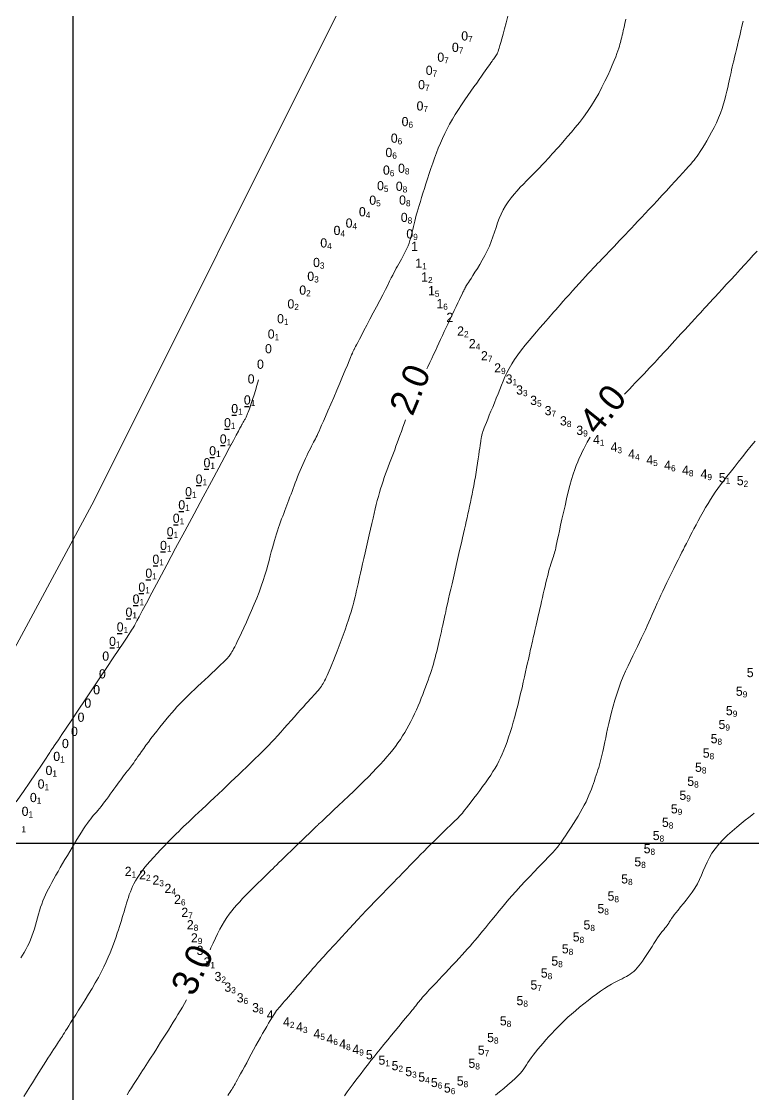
# Model space of a CAD drawing. Header units: millimetres. Extents: x 784883 to 785608, y 628235 to 628806.
# Drawn here: x 785396.1 to 785451.8, y 628580.9 to 628662.5 of the extents above; entities that cross this region are included whole.
import ezdxf
from ezdxf.enums import TextEntityAlignment as Align

# ---------------------------------------------------------------- set-up
doc = ezdxf.new("R2010")
doc.units = ezdxf.units.MM
for name, color, linetype in [('0_00', 1, 'Continuous'), ('1_00', 1, 'Continuous'), ('2_00', 92, 'Continuous'), ('3_00', 92, 'Continuous'), ('4_00', 5, 'Continuous'), ('5_00', 252, 'Continuous'), ('6_00', 255, 'Continuous'), ('linker_oever_lucht_foto_cottica_2017_dg2', 7, 'Continuous'), ('Projection_Grid', 7, 'Continuous')]:
    doc.layers.add(name, color=color, linetype=linetype)
doc.layers.add('Soundings', color=7, linetype='Continuous', true_color=0x000000)

msp = doc.modelspace()

# ---------------------------------------------------------------- linework, layer by layer
at = {"layer": '0_00', "color": 1, "linetype": 'Continuous', "lineweight": 0, "true_color": 0xff0000, "flags": 128}
msp.add_lwpolyline([(785395.666, 628603.15), (785396.205, 628603.934), (785396.699, 628604.655), (785397.127, 628605.28), (785397.469, 628605.783), (785397.732, 628606.173), (785397.928, 628606.466), (785398.066, 628606.675), (785398.158, 628606.818), (785398.214, 628606.909), (785398.247, 628606.964), (785398.266, 628606.999), (785398.281, 628607.026), (785398.294, 628607.049), (785398.306, 628607.069), (785398.317, 628607.086), (785398.328, 628607.101), (785398.339, 628607.116), (785398.351, 628607.131), (785398.364, 628607.147), (785398.38, 628607.167), (785398.41, 628607.206), (785398.463, 628607.28), (785398.551, 628607.406), (785398.684, 628607.601), (785398.875, 628607.881), (785399.134, 628608.263), (785399.471, 628608.764), (785399.893, 628609.392), (785400.382, 628610.122), (785400.916, 628610.919), (785401.472, 628611.75), (785402.028, 628612.581), (785402.56, 628613.378), (785403.047, 628614.107), (785403.465, 628614.734), (785403.798, 628615.233), (785404.051, 628615.614), (785404.235, 628615.892), (785404.363, 628616.086), (785404.445, 628616.211), (785404.493, 628616.284), (785404.519, 628616.324), (785404.533, 628616.345), (785404.545, 628616.364), (785404.557, 628616.382), (785404.569, 628616.401), (785404.581, 628616.42), (785404.594, 628616.441), (785404.608, 628616.463), (785404.622, 628616.488), (785404.636, 628616.515), (785404.654, 628616.55), (785404.687, 628616.614), (785404.748, 628616.733), (785404.853, 628616.933), (785405.015, 628617.24), (785405.248, 628617.681), (785405.566, 628618.28), (785405.984, 628619.065), (785406.508, 628620.048), (785407.118, 628621.191), (785407.788, 628622.444), (785408.49, 628623.756), (785409.196, 628625.076), (785409.88, 628626.353), (785410.515, 628627.537), (785411.073, 628628.577), (785411.533, 628629.434), (785411.902, 628630.118), (785412.19, 628630.652), (785412.41, 628631.058), (785412.574, 628631.359), (785412.693, 628631.576), (785412.779, 628631.732), (785412.844, 628631.85), (785412.871, 628631.898), (785412.945, 628632.032), (785412.985, 628632.105), (785413.019, 628632.168), (785413.049, 628632.225), (785413.077, 628632.277), (785413.102, 628632.327), (785413.128, 628632.377), (785413.153, 628632.43), (785413.181, 628632.487), (785413.21, 628632.552), (785413.243, 628632.626), (785413.278, 628632.711), (785413.318, 628632.81), (785413.363, 628632.926), (785413.413, 628633.06), (785413.469, 628633.215), (785413.532, 628633.395), (785413.603, 628633.604), (785413.683, 628633.849), (785413.773, 628634.132), (785413.875, 628634.459), (785413.988, 628634.835), (785414.114, 628635.263)], dxfattribs=at)
at = {"layer": '1_00', "color": 1, "linetype": 'Continuous', "lineweight": 0, "true_color": 0xff0000, "flags": 128}
msp.add_lwpolyline([(785396.007, 628591.27), (785396.135, 628591.478), (785396.263, 628591.696), (785396.39, 628591.924), (785396.513, 628592.161), (785396.633, 628592.407), (785396.746, 628592.662), (785396.852, 628592.926), (785396.949, 628593.198), (785397.038, 628593.477), (785397.122, 628593.759), (785397.201, 628594.042), (785397.279, 628594.324), (785397.355, 628594.6), (785397.433, 628594.869), (785397.513, 628595.127), (785397.597, 628595.374), (785397.687, 628595.611), (785397.783, 628595.842), (785397.885, 628596.07), (785397.995, 628596.299), (785398.113, 628596.532), (785398.24, 628596.772), (785398.377, 628597.023), (785398.524, 628597.288), (785398.68, 628597.565), (785398.845, 628597.852), (785399.015, 628598.147), (785399.191, 628598.45), (785399.371, 628598.757), (785399.554, 628599.066), (785399.738, 628599.377), (785399.922, 628599.686), (785400.104, 628599.991), (785400.284, 628600.288), (785400.458, 628600.573), (785400.627, 628600.843), (785400.788, 628601.095), (785400.94, 628601.326), (785401.081, 628601.531), (785401.211, 628601.71), (785401.331, 628601.865), (785401.444, 628602.003), (785401.552, 628602.13), (785401.659, 628602.252), (785401.767, 628602.374), (785401.878, 628602.501), (785401.995, 628602.641), (785402.119, 628602.796), (785402.251, 628602.966), (785402.388, 628603.147), (785402.529, 628603.337), (785402.672, 628603.532), (785402.816, 628603.73), (785402.958, 628603.927), (785403.098, 628604.121), (785403.234, 628604.308), (785403.365, 628604.489), (785403.49, 628604.661), (785403.61, 628604.825), (785403.724, 628604.979), (785403.832, 628605.124), (785403.933, 628605.257), (785404.026, 628605.38), (785404.113, 628605.491), (785404.194, 628605.593), (785404.272, 628605.692), (785404.349, 628605.79), (785404.428, 628605.892), (785404.511, 628606.002), (785404.601, 628606.123), (785404.699, 628606.259), (785404.808, 628606.415), (785404.928, 628606.589), (785405.061, 628606.78), (785405.205, 628606.988), (785405.363, 628607.212), (785405.533, 628607.451), (785405.718, 628607.704), (785405.916, 628607.97), (785406.128, 628608.248), (785406.351, 628608.533), (785406.581, 628608.821), (785406.814, 628609.109), (785407.047, 628609.391), (785407.275, 628609.662), (785407.495, 628609.92), (785407.704, 628610.158), (785407.898, 628610.375), (785408.082, 628610.574), (785408.26, 628610.761), (785408.437, 628610.941), (785408.618, 628611.121), (785408.809, 628611.305), (785409.013, 628611.5), (785409.237, 628611.711), (785409.482, 628611.941), (785409.744, 628612.186), (785410.015, 628612.44), (785410.287, 628612.695), (785410.553, 628612.944), (785410.805, 628613.182), (785411.036, 628613.4), (785411.239, 628613.593), (785411.407, 628613.754), (785411.544, 628613.889), (785411.655, 628614), (785411.744, 628614.094), (785411.815, 628614.175), (785411.874, 628614.247), (785411.926, 628614.317), (785411.974, 628614.387), (785412.024, 628614.465), (785412.078, 628614.555), (785412.14, 628614.663), (785412.211, 628614.795), (785412.295, 628614.957), (785412.395, 628615.154), (785412.512, 628615.393), (785412.65, 628615.679), (785412.811, 628616.015), (785412.989, 628616.396), (785413.181, 628616.813), (785413.38, 628617.256), (785413.582, 628617.716), (785413.781, 628618.186), (785413.972, 628618.656), (785414.15, 628619.116), (785414.311, 628619.561), (785414.455, 628619.988), (785414.584, 628620.398), (785414.701, 628620.789), (785414.807, 628621.163), (785414.905, 628621.519), (785414.995, 628621.857), (785415.081, 628622.177), (785415.164, 628622.48), (785415.244, 628622.766), (785415.322, 628623.038), (785415.4, 628623.297), (785415.476, 628623.544), (785415.552, 628623.783), (785415.629, 628624.014), (785415.706, 628624.239), (785415.785, 628624.459), (785415.864, 628624.676), (785415.945, 628624.89), (785416.026, 628625.102), (785416.107, 628625.311), (785416.187, 628625.519), (785416.267, 628625.727), (785416.346, 628625.934), (785416.424, 628626.142), (785416.501, 628626.351), (785416.579, 628626.561), (785416.657, 628626.774), (785416.736, 628626.989), (785416.818, 628627.208), (785416.903, 628627.431), (785416.992, 628627.659), (785417.084, 628627.891), (785417.18, 628628.126), (785417.279, 628628.362), (785417.379, 628628.597), (785417.48, 628628.829), (785417.581, 628629.055), (785417.68, 628629.273), (785417.777, 628629.481), (785417.872, 628629.678), (785417.963, 628629.864), (785418.051, 628630.038), (785418.135, 628630.203), (785418.216, 628630.359), (785418.293, 628630.507), (785418.366, 628630.646), (785418.434, 628630.779), (785418.499, 628630.907), (785418.564, 628631.038), (785418.633, 628631.184), (785418.712, 628631.354), (785418.804, 628631.557), (785418.913, 628631.805), (785419.045, 628632.108), (785419.204, 628632.475), (785419.391, 628632.911), (785419.602, 628633.402), (785419.827, 628633.928), (785420.057, 628634.469), (785420.286, 628635.005), (785420.503, 628635.517), (785420.701, 628635.984), (785420.872, 628636.387), (785421.009, 628636.711), (785421.114, 628636.962), (785421.193, 628637.151), (785421.25, 628637.287), (785421.29, 628637.384), (785421.318, 628637.45), (785421.339, 628637.497), (785421.357, 628637.535), (785421.378, 628637.576), (785421.405, 628637.628), (785421.444, 628637.699), (785421.497, 628637.798), (785421.569, 628637.933), (785421.665, 628638.114), (785421.79, 628638.347), (785421.946, 628638.643), (785422.136, 628639.004), (785422.354, 628639.42), (785422.592, 628639.873), (785422.84, 628640.348), (785423.09, 628640.827), (785423.333, 628641.296), (785423.561, 628641.737), (785423.766, 628642.134), (785423.941, 628642.476), (785424.088, 628642.766), (785424.213, 628643.014), (785424.321, 628643.227), (785424.417, 628643.415), (785424.506, 628643.586), (785424.593, 628643.75), (785424.683, 628643.914), (785424.78, 628644.085), (785424.883, 628644.265), (785424.989, 628644.452), (785425.096, 628644.645), (785425.202, 628644.842), (785425.304, 628645.044), (785425.4, 628645.249), (785425.487, 628645.455), (785425.564, 628645.662), (785425.631, 628645.869), (785425.691, 628646.077), (785425.746, 628646.286), (785425.796, 628646.496), (785425.845, 628646.706), (785425.894, 628646.918), (785425.945, 628647.13), (785425.998, 628647.344), (785426.056, 628647.561), (785426.119, 628647.786), (785426.187, 628648.021), (785426.26, 628648.27), (785426.34, 628648.535), (785426.427, 628648.819), (785426.521, 628649.126), (785426.623, 628649.458), (785426.732, 628649.812), (785426.848, 628650.182), (785426.969, 628650.565), (785427.096, 628650.957), (785427.228, 628651.353), (785427.365, 628651.748), (785427.504, 628652.139), (785427.647, 628652.522), (785427.795, 628652.898), (785427.948, 628653.268), (785428.11, 628653.633), (785428.28, 628653.997), (785428.462, 628654.359), (785428.656, 628654.723), (785428.864, 628655.089), (785429.087, 628655.458), (785429.321, 628655.828), (785429.562, 628656.194), (785429.805, 628656.554), (785430.047, 628656.902), (785430.282, 628657.236), (785430.506, 628657.552), (785430.715, 628657.846), (785430.906, 628658.115), (785431.078, 628658.36), (785431.233, 628658.582), (785431.373, 628658.782), (785431.499, 628658.962), (785431.611, 628659.122), (785431.712, 628659.265), (785431.802, 628659.391), (785431.883, 628659.502), (785431.957, 628659.6), (785432.022, 628659.689), (785432.081, 628659.769), (785432.134, 628659.845), (785432.183, 628659.918), (785432.227, 628659.991), (785432.267, 628660.066), (785432.306, 628660.148), (785432.344, 628660.243), (785432.385, 628660.359), (785432.432, 628660.505), (785432.486, 628660.69), (785432.551, 628660.92), (785432.63, 628661.205), (785432.724, 628661.553), (785432.836, 628661.967), (785432.962, 628662.436), (785433.097, 628662.943)], dxfattribs=at)
at = {"layer": '2_00', "color": 92, "linetype": 'Continuous', "lineweight": 0, "true_color": 0x00c000, "flags": 128}
for points in [[(785426.924, 628636.097), (785426.999, 628636.259), (785427.148, 628636.578), (785427.293, 628636.887), (785427.433, 628637.186), (785427.569, 628637.478), (785427.702, 628637.765), (785427.836, 628638.051), (785427.969, 628638.338), (785428.105, 628638.629), (785428.245, 628638.927), (785428.391, 628639.236), (785428.542, 628639.556), (785428.697, 628639.882), (785428.852, 628640.208), (785429.005, 628640.527), (785429.15, 628640.832), (785429.286, 628641.116), (785429.409, 628641.372), (785429.515, 628641.594), (785429.602, 628641.776), (785429.672, 628641.923), (785429.727, 628642.038), (785429.769, 628642.126), (785429.802, 628642.193), (785429.826, 628642.244), (785429.846, 628642.283), (785429.863, 628642.315), (785429.879, 628642.346), (785429.899, 628642.38), (785429.925, 628642.424), (785429.962, 628642.483), (785430.013, 628642.562), (785430.081, 628642.666), (785430.17, 628642.803), (785430.284, 628642.976), (785430.425, 628643.19), (785430.587, 628643.441), (785430.766, 628643.724), (785430.954, 628644.033), (785431.145, 628644.364), (785431.334, 628644.71), (785431.515, 628645.066), (785431.68, 628645.427), (785431.826, 628645.789), (785431.956, 628646.149), (785432.077, 628646.506), (785432.194, 628646.859), (785432.312, 628647.206), (785432.438, 628647.546), (785432.577, 628647.878), (785432.735, 628648.2), (785432.916, 628648.512), (785433.117, 628648.813), (785433.334, 628649.103), (785433.563, 628649.383), (785433.799, 628649.652), (785434.038, 628649.91), (785434.276, 628650.158), (785434.508, 628650.396), (785434.73, 628650.623), (785434.942, 628650.84), (785435.144, 628651.046), (785435.334, 628651.241), (785435.512, 628651.425), (785435.678, 628651.598), (785435.833, 628651.759), (785435.974, 628651.908), (785436.103, 628652.046), (785436.225, 628652.179), (785436.346, 628652.312), (785436.471, 628652.452), (785436.607, 628652.604), (785436.76, 628652.776), (785436.935, 628652.973), (785437.139, 628653.202), (785437.375, 628653.468), (785437.639, 628653.768), (785437.925, 628654.1), (785438.226, 628654.46), (785438.536, 628654.847), (785438.849, 628655.257), (785439.158, 628655.687), (785439.457, 628656.133), (785439.741, 628656.593), (785440.007, 628657.059), (785440.254, 628657.523), (785440.483, 628657.978), (785440.69, 628658.415), (785440.877, 628658.828), (785441.041, 628659.207), (785441.182, 628659.546), (785441.299, 628659.839), (785441.395, 628660.09), (785441.472, 628660.304), (785441.535, 628660.489), (785441.585, 628660.65), (785441.626, 628660.794), (785441.66, 628660.927), (785441.692, 628661.055), (785441.723, 628661.185), (785441.756, 628661.322), (785441.792, 628661.474), (785441.833, 628661.648), (785441.88, 628661.85), (785441.936, 628662.087), (785442.002, 628662.366), (785442.08, 628662.693)], [(785396.248, 628580.737), (785396.367, 628580.93), (785396.489, 628581.128), (785396.616, 628581.333), (785396.749, 628581.547), (785396.891, 628581.774), (785397.043, 628582.017), (785397.206, 628582.277), (785397.378, 628582.549), (785397.554, 628582.828), (785397.731, 628583.107), (785397.906, 628583.382), (785398.074, 628583.645), (785398.232, 628583.891), (785398.377, 628584.114), (785398.505, 628584.311), (785398.617, 628584.482), (785398.717, 628584.632), (785398.806, 628584.766), (785398.887, 628584.887), (785398.961, 628584.999), (785399.031, 628585.107), (785399.1, 628585.214), (785399.169, 628585.324), (785399.243, 628585.443), (785399.324, 628585.575), (785399.418, 628585.726), (785399.526, 628585.901), (785399.653, 628586.105), (785399.803, 628586.342), (785399.979, 628586.619), (785400.184, 628586.939), (785400.412, 628587.295), (785400.657, 628587.681), (785400.912, 628588.088), (785401.172, 628588.511), (785401.43, 628588.94), (785401.68, 628589.369), (785401.914, 628589.791), (785402.129, 628590.198), (785402.323, 628590.59), (785402.5, 628590.966), (785402.659, 628591.327), (785402.804, 628591.672), (785402.935, 628592.001), (785403.055, 628592.314), (785403.164, 628592.611), (785403.264, 628592.892), (785403.356, 628593.158), (785403.442, 628593.412), (785403.522, 628593.656), (785403.597, 628593.891), (785403.667, 628594.121), (785403.735, 628594.346), (785403.801, 628594.568), (785403.865, 628594.79), (785403.929, 628595.012), (785403.993, 628595.232), (785404.059, 628595.451), (785404.126, 628595.668), (785404.196, 628595.882), (785404.269, 628596.094), (785404.347, 628596.303), (785404.429, 628596.509), (785404.519, 628596.714), (785404.62, 628596.921), (785404.735, 628597.132), (785404.865, 628597.351), (785405.015, 628597.579), (785405.187, 628597.82), (785405.384, 628598.076), (785405.607, 628598.348), (785405.851, 628598.633), (785406.111, 628598.925), (785406.379, 628599.219), (785406.65, 628599.508), (785406.917, 628599.788), (785407.173, 628600.053), (785407.413, 628600.298), (785407.633, 628600.518), (785407.835, 628600.719), (785408.026, 628600.907), (785408.212, 628601.086), (785408.398, 628601.264), (785408.591, 628601.446), (785408.796, 628601.639), (785409.02, 628601.849), (785409.266, 628602.079), (785409.533, 628602.329), (785409.818, 628602.596), (785410.116, 628602.875), (785410.424, 628603.165), (785410.74, 628603.463), (785411.059, 628603.764), (785411.378, 628604.067), (785411.694, 628604.367), (785412.005, 628604.664), (785412.309, 628604.955), (785412.604, 628605.238), (785412.889, 628605.511), (785413.161, 628605.772), (785413.418, 628606.02), (785413.659, 628606.253), (785413.884, 628606.469), (785414.094, 628606.674), (785414.295, 628606.87), (785414.492, 628607.065), (785414.688, 628607.263), (785414.888, 628607.469), (785415.096, 628607.689), (785415.317, 628607.926), (785415.553, 628608.186), (785415.802, 628608.462), (785416.059, 628608.751), (785416.319, 628609.045), (785416.579, 628609.338), (785416.833, 628609.625), (785417.077, 628609.9), (785417.307, 628610.156), (785417.519, 628610.389), (785417.712, 628610.6), (785417.889, 628610.791), (785418.05, 628610.963), (785418.196, 628611.12), (785418.328, 628611.263), (785418.447, 628611.394), (785418.554, 628611.516), (785418.651, 628611.63), (785418.737, 628611.738), (785418.816, 628611.842), (785418.888, 628611.945), (785418.956, 628612.047), (785419.019, 628612.15), (785419.081, 628612.257), (785419.141, 628612.369), (785419.203, 628612.489), (785419.267, 628612.619), (785419.336, 628612.766), (785419.411, 628612.934), (785419.494, 628613.128), (785419.588, 628613.351), (785419.693, 628613.609), (785419.812, 628613.906), (785419.945, 628614.245), (785420.09, 628614.618), (785420.241, 628615.014), (785420.396, 628615.424), (785420.55, 628615.837), (785420.698, 628616.244), (785420.837, 628616.633), (785420.962, 628616.996), (785421.07, 628617.325), (785421.162, 628617.62), (785421.241, 628617.887), (785421.309, 628618.13), (785421.367, 628618.354), (785421.418, 628618.562), (785421.464, 628618.759), (785421.508, 628618.949), (785421.551, 628619.137), (785421.594, 628619.329), (785421.64, 628619.53), (785421.689, 628619.746), (785421.743, 628619.983), (785421.803, 628620.246), (785421.871, 628620.542), (785421.947, 628620.876), (785422.032, 628621.252), (785422.126, 628621.662), (785422.225, 628622.098), (785422.328, 628622.55), (785422.433, 628623.009), (785422.537, 628623.466), (785422.638, 628623.911), (785422.735, 628624.335), (785422.826, 628624.732), (785422.912, 628625.102), (785422.993, 628625.449), (785423.073, 628625.778), (785423.151, 628626.09), (785423.231, 628626.39), (785423.313, 628626.682), (785423.398, 628626.97), (785423.489, 628627.255), (785423.583, 628627.538), (785423.681, 628627.819), (785423.782, 628628.098), (785423.883, 628628.373), (785423.985, 628628.645), (785424.086, 628628.912), (785424.185, 628629.174), (785424.282, 628629.431), (785424.377, 628629.686), (785424.472, 628629.942), (785424.568, 628630.202), (785424.665, 628630.468), (785424.766, 628630.743), (785424.872, 628631.031), (785424.982, 628631.335), (785425.1, 628631.656), (785425.224, 628631.993), (785425.308, 628632.22)]]:
    msp.add_lwpolyline(points, dxfattribs=at)
at = {"layer": '3_00', "color": 92, "linetype": 'Continuous', "lineweight": 0, "true_color": 0x00c000, "flags": 128}
for points in [[(785410.418, 628591.885), (785410.485, 628592.036), (785410.652, 628592.405), (785410.821, 628592.768), (785410.992, 628593.12), (785411.165, 628593.457), (785411.34, 628593.775), (785411.517, 628594.07), (785411.696, 628594.346), (785411.879, 628594.605), (785412.067, 628594.851), (785412.262, 628595.089), (785412.463, 628595.322), (785412.674, 628595.554), (785412.894, 628595.788), (785413.125, 628596.027), (785413.362, 628596.269), (785413.603, 628596.511), (785413.842, 628596.749), (785414.075, 628596.979), (785414.3, 628597.199), (785414.51, 628597.405), (785414.703, 628597.593), (785414.876, 628597.762), (785415.034, 628597.917), (785415.184, 628598.064), (785415.333, 628598.211), (785415.488, 628598.363), (785415.657, 628598.528), (785415.846, 628598.712), (785416.062, 628598.923), (785416.31, 628599.162), (785416.582, 628599.425), (785416.867, 628599.702), (785417.157, 628599.982), (785417.442, 628600.256), (785417.71, 628600.514), (785417.952, 628600.747), (785418.158, 628600.946), (785418.32, 628601.102), (785418.442, 628601.22), (785418.53, 628601.304), (785418.588, 628601.361), (785418.624, 628601.395), (785418.642, 628601.413), (785418.649, 628601.419), (785418.65, 628601.42), (785418.651, 628601.421), (785418.66, 628601.429), (785418.683, 628601.451), (785418.728, 628601.493), (785418.803, 628601.563), (785418.914, 628601.667), (785419.069, 628601.812), (785419.276, 628602.006), (785419.538, 628602.251), (785419.849, 628602.542), (785420.196, 628602.869), (785420.571, 628603.223), (785420.961, 628603.594), (785421.357, 628603.972), (785421.747, 628604.349), (785422.121, 628604.714), (785422.471, 628605.061), (785422.795, 628605.39), (785423.097, 628605.702), (785423.378, 628606.001), (785423.639, 628606.289), (785423.883, 628606.567), (785424.112, 628606.839), (785424.327, 628607.107), (785424.53, 628607.372), (785424.723, 628607.636), (785424.906, 628607.901), (785425.08, 628608.167), (785425.246, 628608.436), (785425.405, 628608.708), (785425.557, 628608.985), (785425.705, 628609.268), (785425.848, 628609.558), (785425.987, 628609.853), (785426.121, 628610.151), (785426.25, 628610.449), (785426.375, 628610.747), (785426.495, 628611.041), (785426.609, 628611.33), (785426.719, 628611.612), (785426.823, 628611.885), (785426.923, 628612.15), (785427.017, 628612.408), (785427.107, 628612.66), (785427.192, 628612.907), (785427.273, 628613.151), (785427.349, 628613.393), (785427.422, 628613.635), (785427.491, 628613.876), (785427.556, 628614.117), (785427.618, 628614.356), (785427.677, 628614.593), (785427.734, 628614.827), (785427.788, 628615.057), (785427.839, 628615.282), (785427.889, 628615.501), (785427.936, 628615.713), (785427.983, 628615.92), (785428.027, 628616.121), (785428.071, 628616.316), (785428.113, 628616.507), (785428.154, 628616.694), (785428.194, 628616.877), (785428.234, 628617.057), (785428.273, 628617.235), (785428.313, 628617.417), (785428.356, 628617.609), (785428.402, 628617.818), (785428.454, 628618.049), (785428.512, 628618.309), (785428.579, 628618.605), (785428.655, 628618.943), (785428.742, 628619.326), (785428.838, 628619.747), (785428.941, 628620.195), (785429.047, 628620.659), (785429.155, 628621.13), (785429.262, 628621.597), (785429.365, 628622.05), (785429.463, 628622.477), (785429.553, 628622.871), (785429.636, 628623.234), (785429.714, 628623.572), (785429.786, 628623.89), (785429.855, 628624.191), (785429.921, 628624.483), (785429.985, 628624.768), (785430.049, 628625.054), (785430.113, 628625.343), (785430.178, 628625.637), (785430.243, 628625.936), (785430.308, 628626.243), (785430.372, 628626.556), (785430.435, 628626.877), (785430.498, 628627.206), (785430.559, 628627.545), (785430.618, 628627.891), (785430.675, 628628.242), (785430.729, 628628.589), (785430.78, 628628.928), (785430.828, 628629.251), (785430.872, 628629.552), (785430.912, 628629.826), (785430.946, 628630.066), (785430.976, 628630.267), (785431.001, 628630.433), (785431.022, 628630.569), (785431.04, 628630.678), (785431.054, 628630.767), (785431.067, 628630.841), (785431.079, 628630.903), (785431.09, 628630.959), (785431.101, 628631.014), (785431.114, 628631.073), (785431.131, 628631.141), (785431.156, 628631.223), (785431.189, 628631.324), (785431.233, 628631.448), (785431.29, 628631.602), (785431.363, 628631.79), (785431.454, 628632.015), (785431.559, 628632.274), (785431.676, 628632.56), (785431.802, 628632.867), (785431.934, 628633.19), (785432.07, 628633.523), (785432.205, 628633.859), (785432.339, 628634.193), (785432.468, 628634.521), (785432.596, 628634.843), (785432.728, 628635.163), (785432.868, 628635.483), (785433.021, 628635.805), (785433.191, 628636.132), (785433.384, 628636.467), (785433.604, 628636.812), (785433.852, 628637.168), (785434.124, 628637.531), (785434.41, 628637.894), (785434.703, 628638.251), (785434.994, 628638.595), (785435.274, 628638.919), (785435.536, 628639.218), (785435.771, 628639.485), (785435.973, 628639.716), (785436.148, 628639.917), (785436.303, 628640.096), (785436.448, 628640.264), (785436.588, 628640.427), (785436.734, 628640.595), (785436.892, 628640.776), (785437.071, 628640.98), (785437.276, 628641.211), (785437.503, 628641.467), (785437.747, 628641.739), (785438.001, 628642.022), (785438.258, 628642.307), (785438.514, 628642.589), (785438.761, 628642.859), (785438.993, 628643.112), (785439.206, 628643.342), (785439.402, 628643.552), (785439.584, 628643.745), (785439.757, 628643.927), (785439.924, 628644.101), (785440.088, 628644.272), (785440.253, 628644.443), (785440.423, 628644.62), (785440.6, 628644.806), (785440.786, 628645), (785440.979, 628645.203), (785441.179, 628645.414), (785441.386, 628645.631), (785441.598, 628645.855), (785441.816, 628646.085), (785442.039, 628646.32), (785442.267, 628646.561), (785442.501, 628646.808), (785442.743, 628647.064), (785442.995, 628647.332), (785443.259, 628647.613), (785443.537, 628647.909), (785443.831, 628648.223), (785444.142, 628648.557), (785444.471, 628648.911), (785444.812, 628649.279), (785445.156, 628649.651), (785445.495, 628650.019), (785445.822, 628650.374), (785446.129, 628650.708), (785446.408, 628651.012), (785446.651, 628651.277), (785446.852, 628651.498), (785447.018, 628651.683), (785447.156, 628651.842), (785447.276, 628651.986), (785447.385, 628652.127), (785447.492, 628652.276), (785447.605, 628652.443), (785447.733, 628652.639), (785447.882, 628652.873), (785448.049, 628653.143), (785448.228, 628653.441), (785448.415, 628653.764), (785448.603, 628654.106), (785448.788, 628654.461), (785448.965, 628654.824), (785449.127, 628655.19), (785449.271, 628655.553), (785449.398, 628655.91), (785449.508, 628656.259), (785449.605, 628656.596), (785449.689, 628656.92), (785449.763, 628657.226), (785449.828, 628657.513), (785449.886, 628657.778), (785449.939, 628658.019), (785449.988, 628658.241), (785450.035, 628658.45), (785450.081, 628658.653), (785450.128, 628658.857), (785450.176, 628659.068), (785450.229, 628659.291), (785450.287, 628659.534), (785450.35, 628659.802), (785450.42, 628660.092), (785450.494, 628660.404), (785450.573, 628660.733), (785450.655, 628661.078), (785450.739, 628661.436), (785450.825, 628661.804), (785450.911, 628662.179), (785450.997, 628662.559)], [(785404.102, 628580.87), (785404.266, 628581.127), (785404.429, 628581.383), (785404.59, 628581.634), (785404.744, 628581.876), (785404.89, 628582.105), (785405.027, 628582.316), (785405.155, 628582.515), (785405.278, 628582.707), (785405.4, 628582.896), (785405.524, 628583.088), (785405.653, 628583.288), (785405.79, 628583.501), (785405.939, 628583.734), (785406.102, 628583.988), (785406.277, 628584.262), (785406.462, 628584.552), (785406.654, 628584.853), (785406.849, 628585.162), (785407.046, 628585.474), (785407.242, 628585.785), (785407.434, 628586.091), (785407.619, 628586.388), (785407.799, 628586.679), (785407.973, 628586.963), (785408.142, 628587.245), (785408.307, 628587.525), (785408.468, 628587.805), (785408.625, 628588.087)]]:
    msp.add_lwpolyline(points, dxfattribs=at)
at = {"layer": '4_00', "color": 5, "linetype": 'Continuous', "lineweight": 0, "true_color": 0x1b0fee, "flags": 128}
for points in [[(785441.981, 628634.173), (785442.122, 628634.32), (785442.342, 628634.552), (785442.565, 628634.788), (785442.79, 628635.025), (785443.015, 628635.262), (785443.238, 628635.498), (785443.458, 628635.73), (785443.672, 628635.957), (785443.88, 628636.177), (785444.08, 628636.388), (785444.269, 628636.589), (785444.446, 628636.777), (785444.61, 628636.953), (785444.766, 628637.12), (785444.919, 628637.283), (785445.072, 628637.449), (785445.233, 628637.623), (785445.405, 628637.809), (785445.593, 628638.014), (785445.803, 628638.243), (785446.038, 628638.498), (785446.291, 628638.774), (785446.554, 628639.061), (785446.82, 628639.351), (785447.08, 628639.635), (785447.326, 628639.903), (785447.55, 628640.148), (785447.745, 628640.36), (785447.904, 628640.533), (785448.035, 628640.677), (785448.151, 628640.803), (785448.261, 628640.923), (785448.377, 628641.049), (785448.51, 628641.194), (785448.671, 628641.369), (785448.87, 628641.585), (785449.116, 628641.852), (785449.402, 628642.164), (785449.719, 628642.509), (785450.059, 628642.878), (785450.412, 628643.262), (785450.768, 628643.65), (785451.119, 628644.032), (785451.456, 628644.398), (785451.771, 628644.741), (785452.064, 628645.06)], [(785411.777, 628580.798), (785411.857, 628580.927), (785411.931, 628581.046), (785411.999, 628581.157), (785412.063, 628581.26), (785412.126, 628581.362), (785412.189, 628581.466), (785412.256, 628581.579), (785412.329, 628581.705), (785412.412, 628581.85), (785412.506, 628582.019), (785412.616, 628582.218), (785412.743, 628582.449), (785412.884, 628582.711), (785413.039, 628582.996), (785413.203, 628583.301), (785413.375, 628583.618), (785413.551, 628583.944), (785413.73, 628584.273), (785413.908, 628584.599), (785414.083, 628584.917), (785414.254, 628585.226), (785414.419, 628585.521), (785414.578, 628585.801), (785414.728, 628586.062), (785414.868, 628586.304), (785414.998, 628586.522), (785415.115, 628586.715), (785415.219, 628586.881), (785415.314, 628587.024), (785415.401, 628587.15), (785415.485, 628587.264), (785415.568, 628587.371), (785415.655, 628587.477), (785415.748, 628587.587), (785415.85, 628587.706), (785415.965, 628587.839), (785416.093, 628587.986), (785416.232, 628588.146), (785416.382, 628588.318), (785416.542, 628588.502), (785416.711, 628588.696), (785416.889, 628588.901), (785417.075, 628589.114), (785417.267, 628589.336), (785417.464, 628589.563), (785417.663, 628589.792), (785417.862, 628590.021), (785418.058, 628590.245), (785418.249, 628590.464), (785418.432, 628590.672), (785418.606, 628590.867), (785418.768, 628591.048), (785418.922, 628591.219), (785419.074, 628591.386), (785419.227, 628591.553), (785419.388, 628591.727), (785419.56, 628591.914), (785419.749, 628592.119), (785419.959, 628592.348), (785420.194, 628592.604), (785420.452, 628592.886), (785420.729, 628593.188), (785421.022, 628593.508), (785421.329, 628593.84), (785421.645, 628594.181), (785421.968, 628594.526), (785422.293, 628594.871), (785422.619, 628595.213), (785422.941, 628595.548), (785423.257, 628595.874), (785423.564, 628596.188), (785423.858, 628596.489), (785424.137, 628596.773), (785424.398, 628597.039), (785424.637, 628597.283), (785424.853, 628597.505), (785425.051, 628597.709), (785425.237, 628597.902), (785425.417, 628598.089), (785425.597, 628598.275), (785425.785, 628598.468), (785425.985, 628598.673), (785426.205, 628598.895), (785426.447, 628599.139), (785426.709, 628599.401), (785426.983, 628599.673), (785427.261, 628599.949), (785427.538, 628600.222), (785427.807, 628600.487), (785428.061, 628600.736), (785428.292, 628600.963), (785428.496, 628601.163), (785428.674, 628601.336), (785428.828, 628601.486), (785428.96, 628601.614), (785429.073, 628601.723), (785429.169, 628601.817), (785429.25, 628601.896), (785429.32, 628601.964), (785429.38, 628602.024), (785429.435, 628602.081), (785429.491, 628602.141), (785429.552, 628602.211), (785429.624, 628602.296), (785429.711, 628602.404), (785429.819, 628602.538), (785429.952, 628602.707), (785430.114, 628602.914), (785430.301, 628603.154), (785430.506, 628603.42), (785430.724, 628603.705), (785430.947, 628604.003), (785431.171, 628604.306), (785431.389, 628604.608), (785431.595, 628604.902), (785431.784, 628605.183), (785431.956, 628605.452), (785432.115, 628605.715), (785432.263, 628605.975), (785432.401, 628606.237), (785432.531, 628606.505), (785432.657, 628606.784), (785432.78, 628607.077), (785432.902, 628607.387), (785433.024, 628607.717), (785433.145, 628608.063), (785433.264, 628608.427), (785433.383, 628608.808), (785433.501, 628609.205), (785433.617, 628609.617), (785433.732, 628610.045), (785433.845, 628610.486), (785433.955, 628610.935), (785434.063, 628611.384), (785434.166, 628611.828), (785434.264, 628612.258), (785434.356, 628612.669), (785434.441, 628613.054), (785434.518, 628613.404), (785434.587, 628613.717), (785434.649, 628613.994), (785434.704, 628614.241), (785434.753, 628614.461), (785434.798, 628614.66), (785434.84, 628614.843), (785434.879, 628615.015), (785434.916, 628615.179), (785434.953, 628615.341), (785434.99, 628615.504), (785435.028, 628615.668), (785435.066, 628615.837), (785435.106, 628616.013), (785435.148, 628616.197), (785435.193, 628616.393), (785435.241, 628616.601), (785435.292, 628616.824), (785435.346, 628617.061), (785435.403, 628617.311), (785435.463, 628617.571), (785435.525, 628617.84), (785435.588, 628618.118), (785435.653, 628618.402), (785435.72, 628618.691), (785435.787, 628618.984), (785435.854, 628619.277), (785435.922, 628619.566), (785435.989, 628619.849), (785436.055, 628620.123), (785436.12, 628620.383), (785436.183, 628620.627), (785436.244, 628620.851), (785436.303, 628621.052), (785436.359, 628621.234), (785436.412, 628621.398), (785436.462, 628621.549), (785436.51, 628621.688), (785436.554, 628621.82), (785436.596, 628621.946), (785436.634, 628622.071), (785436.67, 628622.198), (785436.704, 628622.335), (785436.74, 628622.488), (785436.779, 628622.666), (785436.824, 628622.877), (785436.877, 628623.128), (785436.941, 628623.428), (785437.016, 628623.784), (785437.106, 628624.2), (785437.209, 628624.666), (785437.321, 628625.166), (785437.44, 628625.686), (785437.565, 628626.211), (785437.692, 628626.727), (785437.819, 628627.218), (785437.944, 628627.67), (785438.064, 628628.072), (785438.181, 628628.427), (785438.296, 628628.744), (785438.41, 628629.03), (785438.524, 628629.293), (785438.639, 628629.541), (785438.758, 628629.782), (785438.88, 628630.022), (785439.007, 628630.269), (785439.139, 628630.52), (785439.274, 628630.773), (785439.345, 628630.903)]]:
    msp.add_lwpolyline(points, dxfattribs=at)
at = {"layer": '5_00', "color": 252, "linetype": 'Continuous', "lineweight": 0, "true_color": 0x8e919d, "flags": 128}
msp.add_lwpolyline([(785420.644, 628580.784), (785420.867, 628581.088), (785421.092, 628581.392), (785421.313, 628581.689), (785421.524, 628581.973), (785421.722, 628582.237), (785421.91, 628582.486), (785422.094, 628582.727), (785422.278, 628582.966), (785422.467, 628583.208), (785422.667, 628583.461), (785422.882, 628583.73), (785423.117, 628584.022), (785423.376, 628584.341), (785423.653, 628584.681), (785423.941, 628585.032), (785424.232, 628585.386), (785424.518, 628585.735), (785424.793, 628586.068), (785425.048, 628586.378), (785425.277, 628586.656), (785425.474, 628586.896), (785425.64, 628587.098), (785425.78, 628587.268), (785425.895, 628587.41), (785425.991, 628587.529), (785426.07, 628587.627), (785426.136, 628587.711), (785426.193, 628587.783), (785426.244, 628587.849), (785426.291, 628587.909), (785426.335, 628587.967), (785426.38, 628588.025), (785426.427, 628588.083), (785426.478, 628588.145), (785426.535, 628588.211), (785426.6, 628588.285), (785426.674, 628588.368), (785426.761, 628588.463), (785426.861, 628588.57), (785426.976, 628588.694), (785427.109, 628588.835), (785427.261, 628588.996), (785427.434, 628589.18), (785427.63, 628589.388), (785427.849, 628589.621), (785428.088, 628589.875), (785428.339, 628590.145), (785428.599, 628590.423), (785428.861, 628590.704), (785429.12, 628590.983), (785429.37, 628591.253), (785429.605, 628591.509), (785429.822, 628591.746), (785430.023, 628591.969), (785430.214, 628592.182), (785430.398, 628592.392), (785430.581, 628592.604), (785430.766, 628592.822), (785430.958, 628593.054), (785431.163, 628593.304), (785431.383, 628593.576), (785431.619, 628593.87), (785431.872, 628594.184), (785432.14, 628594.514), (785432.424, 628594.86), (785432.724, 628595.219), (785433.038, 628595.589), (785433.368, 628595.967), (785433.711, 628596.352), (785434.061, 628596.736), (785434.412, 628597.114), (785434.757, 628597.48), (785435.088, 628597.828), (785435.398, 628598.151), (785435.679, 628598.442), (785435.926, 628598.697), (785436.133, 628598.909), (785436.303, 628599.085), (785436.442, 628599.229), (785436.556, 628599.348), (785436.649, 628599.448), (785436.728, 628599.535), (785436.798, 628599.617), (785436.864, 628599.698), (785436.932, 628599.784), (785437.003, 628599.879), (785437.08, 628599.985), (785437.165, 628600.104), (785437.258, 628600.24), (785437.363, 628600.394), (785437.48, 628600.569), (785437.612, 628600.768), (785437.759, 628600.991), (785437.919, 628601.236), (785438.087, 628601.497), (785438.258, 628601.771), (785438.43, 628602.052), (785438.599, 628602.335), (785438.759, 628602.616), (785438.906, 628602.89), (785439.039, 628603.153), (785439.158, 628603.406), (785439.264, 628603.649), (785439.359, 628603.884), (785439.446, 628604.111), (785439.526, 628604.332), (785439.601, 628604.548), (785439.674, 628604.759), (785439.744, 628604.967), (785439.814, 628605.173), (785439.881, 628605.375), (785439.947, 628605.576), (785440.01, 628605.776), (785440.07, 628605.974), (785440.127, 628606.171), (785440.18, 628606.368), (785440.229, 628606.566), (785440.277, 628606.768), (785440.324, 628606.981), (785440.372, 628607.207), (785440.422, 628607.452), (785440.478, 628607.721), (785440.54, 628608.018), (785440.609, 628608.349), (785440.688, 628608.715), (785440.777, 628609.113), (785440.876, 628609.536), (785440.986, 628609.978), (785441.106, 628610.432), (785441.238, 628610.892), (785441.38, 628611.352), (785441.535, 628611.806), (785441.7, 628612.247), (785441.874, 628612.676), (785442.055, 628613.091), (785442.24, 628613.493), (785442.425, 628613.882), (785442.608, 628614.257), (785442.787, 628614.619), (785442.958, 628614.966), (785443.12, 628615.301), (785443.274, 628615.623), (785443.419, 628615.934), (785443.559, 628616.238), (785443.693, 628616.534), (785443.823, 628616.825), (785443.951, 628617.113), (785444.078, 628617.399), (785444.205, 628617.685), (785444.333, 628617.973), (785444.463, 628618.264), (785444.597, 628618.561), (785444.736, 628618.866), (785444.881, 628619.179), (785445.034, 628619.503), (785445.195, 628619.84), (785445.365, 628620.19), (785445.54, 628620.546), (785445.716, 628620.901), (785445.889, 628621.245), (785446.054, 628621.572), (785446.206, 628621.873), (785446.342, 628622.14), (785446.457, 628622.364), (785446.547, 628622.542), (785446.619, 628622.682), (785446.678, 628622.797), (785446.73, 628622.9), (785446.783, 628623.002), (785446.842, 628623.117), (785446.914, 628623.257), (785447.006, 628623.435), (785447.122, 628623.659), (785447.26, 628623.924), (785447.416, 628624.22), (785447.586, 628624.54), (785447.766, 628624.873), (785447.953, 628625.21), (785448.142, 628625.542), (785448.33, 628625.86), (785448.513, 628626.157), (785448.696, 628626.439), (785448.882, 628626.713), (785449.076, 628626.985), (785449.282, 628627.265), (785449.504, 628627.558), (785449.748, 628627.873), (785450.018, 628628.218), (785450.315, 628628.595), (785450.632, 628628.997), (785450.959, 628629.411), (785451.287, 628629.826), (785451.606, 628630.228), (785451.906, 628630.606)], dxfattribs=at)
at = {"layer": '6_00', "color": 18, "linetype": 'Continuous', "lineweight": 0, "true_color": 0x000000, "flags": 128}
msp.add_lwpolyline([(785432.138, 628580.825), (785432.459, 628581.086), (785432.781, 628581.35), (785433.092, 628581.612), (785433.382, 628581.863), (785433.637, 628582.095), (785433.85, 628582.304), (785434.026, 628582.492), (785434.171, 628582.664), (785434.296, 628582.827), (785434.407, 628582.985), (785434.512, 628583.143), (785434.62, 628583.307), (785434.739, 628583.483), (785434.875, 628583.674), (785435.027, 628583.88), (785435.195, 628584.097), (785435.376, 628584.325), (785435.569, 628584.56), (785435.773, 628584.8), (785435.984, 628585.044), (785436.203, 628585.289), (785436.427, 628585.533), (785436.657, 628585.776), (785436.895, 628586.019), (785437.141, 628586.264), (785437.398, 628586.509), (785437.666, 628586.757), (785437.946, 628587.008), (785438.24, 628587.262), (785438.549, 628587.52), (785438.867, 628587.779), (785439.191, 628588.033), (785439.515, 628588.281), (785439.835, 628588.516), (785440.145, 628588.737), (785440.441, 628588.938), (785440.718, 628589.116), (785440.972, 628589.268), (785441.203, 628589.398), (785441.416, 628589.509), (785441.61, 628589.606), (785441.79, 628589.693), (785441.956, 628589.775), (785442.112, 628589.856), (785442.26, 628589.941), (785442.4, 628590.034), (785442.536, 628590.135), (785442.669, 628590.248), (785442.8, 628590.372), (785442.93, 628590.511), (785443.061, 628590.665), (785443.195, 628590.835), (785443.332, 628591.023), (785443.474, 628591.23), (785443.62, 628591.452), (785443.768, 628591.683), (785443.916, 628591.918), (785444.064, 628592.153), (785444.209, 628592.381), (785444.351, 628592.599), (785444.487, 628592.801), (785444.615, 628592.984), (785444.737, 628593.147), (785444.85, 628593.293), (785444.955, 628593.423), (785445.05, 628593.54), (785445.136, 628593.646), (785445.212, 628593.742), (785445.278, 628593.83), (785445.333, 628593.913), (785445.383, 628593.994), (785445.433, 628594.079), (785445.489, 628594.172), (785445.556, 628594.278), (785445.64, 628594.401), (785445.747, 628594.546), (785445.882, 628594.718), (785446.048, 628594.921), (785446.24, 628595.151), (785446.451, 628595.405), (785446.673, 628595.68), (785446.899, 628595.972), (785447.12, 628596.277), (785447.329, 628596.593), (785447.518, 628596.915), (785447.683, 628597.24), (785447.83, 628597.567), (785447.969, 628597.898), (785448.109, 628598.23), (785448.26, 628598.566), (785448.43, 628598.904), (785448.63, 628599.244), (785448.868, 628599.587), (785449.15, 628599.932), (785449.468, 628600.273), (785449.81, 628600.607), (785450.162, 628600.927), (785450.512, 628601.229), (785450.849, 628601.507), (785451.159, 628601.756), (785451.431, 628601.971), (785451.655, 628602.148), (785451.836, 628602.293)], dxfattribs=at)
at = {"layer": 'linker_oever_lucht_foto_cottica_2017_dg2', "color": 18, "linetype": 'Continuous', "lineweight": 20, "true_color": 0x000000}
for p, q in [((785420.351, 628663.619), (785401.585, 628626.087)), ((785401.585, 628626.087), (785386.131, 628597.386))]:
    msp.add_line(p, q, dxfattribs=at)
at = {"layer": 'Projection_Grid', "color": 18, "linetype": 'Continuous', "true_color": 0x000000}
for p, q in [((785400, 628261.435), (785400, 628780.598)), ((784908.962, 628600), (785581.813, 628600))]:
    msp.add_line(p, q, dxfattribs=at)
at = {"layer": 'Soundings', "color": 1, "true_color": 0xff0000}
for p, q in [((785413.035, 628633.233, -0.05), (785413.401, 628633.233, -0.05)), ((785412.075, 628632.573, -0.08), (785412.441, 628632.573, -0.08)), ((785411.525, 628631.503, -0.08), (785411.891, 628631.503, -0.08)), ((785411.205, 628630.263, -0.12), (785411.571, 628630.263, -0.12)), ((785410.395, 628629.363, -0.13), (785410.761, 628629.363, -0.13)), ((785409.965, 628628.453, -0.13), (785410.331, 628628.453, -0.13)), ((785409.365, 628627.213, -0.13), (785409.731, 628627.213, -0.13)), ((785408.565, 628626.253, -0.13), (785408.931, 628626.253, -0.13)), ((785408.045, 628625.253, -0.13), (785408.411, 628625.253, -0.13)), ((785407.625, 628624.233, -0.13), (785407.991, 628624.233, -0.13)), ((785407.165, 628623.203, -0.13), (785407.531, 628623.203, -0.13)), ((785406.655, 628622.163, -0.13), (785407.021, 628622.163, -0.13)), ((785406.075, 628621.113, -0.13), (785406.441, 628621.113, -0.13)), ((785405.535, 628620.053, -0.13), (785405.901, 628620.053, -0.13)), ((785405.005, 628618.993, -0.13), (785405.371, 628618.993, -0.13)), ((785404.565, 628618.083, -0.13), (785404.931, 628618.083, -0.13)), ((785404.025, 628617.083, -0.13), (785404.391, 628617.083, -0.13)), ((785403.355, 628615.963, -0.11), (785403.721, 628615.963, -0.11)), ((785402.775, 628614.863, -0.07), (785403.141, 628614.863, -0.07))]:
    msp.add_line(p, q, dxfattribs=at)

# ---------------------------------------------------------------- texts
at = {"layer": '2_00', "color": 92, "true_color": 0x00c000}
msp.add_text('2.0', height=2, rotation=67.374, dxfattribs=at).set_placement((785425.831, 628632.436))
at = {"layer": '3_00', "color": 92, "true_color": 0x00c000}
msp.add_text('3.0', height=2, rotation=64.73, dxfattribs=at).set_placement((785409.158, 628588.278))
at = {"layer": '4_00', "color": 5, "true_color": 0x1b0fee}
msp.add_text('4.0', height=2, rotation=51.121, dxfattribs=at).set_placement((785439.908, 628630.963))
at = {"layer": 'Soundings', "color": 1, "true_color": 0xff0000}
for s, p in [('0', (785430.06, 628661.43, 0.68)), ('0', (785429.35, 628660.56, 0.67)), ('0', (785428.24, 628659.81, 0.67)), ('0', (785427.36, 628658.81, 0.67)), ('0', (785426.78, 628657.72, 0.67)), ('0', (785426.66, 628656.1, 0.65)), ('0', (785425.52, 628654.91, 0.63)), ('0', (785424.7, 628653.65, 0.6)), ('0', (785424.29, 628652.56, 0.58)), ('0', (785424.1, 628651.22, 0.55)), ('0', (785425.25, 628651.36, 0.79)), ('0', (785423.65, 628650.03, 0.52)), ('0', (785425.08, 628649.99, 0.78)), ('0', (785423.06, 628648.93, 0.48)), ('0', (785425.33, 628648.94, 0.78)), ('0', (785422.27, 628648.05, 0.44)), ('0', (785421.26, 628647.19, 0.41)), ('0', (785425.46, 628647.62, 0.79)), ('0', (785420.34, 628646.63, 0.38)), ('0', (785425.88, 628646.37, 0.86)), ('0', (785419.33, 628645.68, 0.35)), ('1', (785426.25, 628645.42, 0.96)), ('0', (785418.78, 628644.19, 0.31)), ('1', (785426.56, 628644.14, 1.08)), ('0', (785418.34, 628643.14, 0.26)), ('1', (785427.01, 628643.09, 1.22)), ('0', (785417.73, 628642.09, 0.2)), ('1', (785427.53, 628642.05, 1.48)), ('0', (785416.83, 628641.04, 0.15)), ('1', (785428.17, 628641.06, 1.64)), ('0', (785416.04, 628639.91, 0.11)), ('2', (785428.93, 628640.02, 1.96)), ('0', (785415.33, 628638.75, 0.08)), ('0', (785415.12, 628637.63, 0.03)), ('0', (785414.51, 628636.45, 0.01)), ('0', (785413.8, 628635.33, -0.02)), ('0', (785413.51, 628633.73, -0.05)), ('0', (785412.55, 628633.07, -0.08)), ('0', (785412, 628632, -0.08)), ('0', (785411.68, 628630.76, -0.12)), ('0', (785410.87, 628629.86, -0.13)), ('0', (785410.44, 628628.95, -0.13)), ('0', (785409.84, 628627.71, -0.13)), ('0', (785409.04, 628626.75, -0.13)), ('0', (785408.52, 628625.75, -0.13)), ('0', (785408.1, 628624.73, -0.13)), ('0', (785407.64, 628623.7, -0.13)), ('0', (785407.13, 628622.66, -0.13)), ('0', (785406.55, 628621.61, -0.13)), ('0', (785406.01, 628620.55, -0.13)), ('0', (785405.48, 628619.49, -0.13)), ('0', (785405.04, 628618.58, -0.13)), ('0', (785404.5, 628617.58, -0.13)), ('0', (785403.83, 628616.46, -0.11)), ('0', (785403.25, 628615.36, -0.07)), ('0', (785402.73, 628614.24, -0.04)), ('0', (785402.48, 628612.89, -0.02)), ('0', (785402.04, 628611.68, -0.02)), ('0', (785401.37, 628610.66, -0.02)), ('0', (785400.85, 628609.59)), ('0', (785400.35, 628608.51, 0.02)), ('0', (785399.66, 628607.59, 0.03)), ('0', (785399, 628606.61, 0.05)), ('0', (785398.41, 628605.54, 0.05)), ('0', (785397.81, 628604.51, 0.06)), ('0', (785397.22, 628603.48, 0.07)), ('0', (785396.59, 628602.43, 0.08))]:
    msp.add_text(s, height=0.7, dxfattribs=at).set_placement(p, align=Align.MIDDLE_RIGHT)
for s, p in [('7', (785430.06, 628661.43, 0.68)), ('7', (785429.35, 628660.56, 0.67)), ('7', (785428.24, 628659.81, 0.67)), ('7', (785427.36, 628658.81, 0.67)), ('7', (785426.78, 628657.72, 0.67)), ('7', (785426.66, 628656.1, 0.65)), ('6', (785425.52, 628654.91, 0.63)), ('6', (785424.7, 628653.65, 0.6)), ('6', (785424.29, 628652.56, 0.58)), ('6', (785424.1, 628651.22, 0.55)), ('8', (785425.25, 628651.36, 0.79)), ('5', (785423.65, 628650.03, 0.52)), ('8', (785425.08, 628649.99, 0.78)), ('5', (785423.06, 628648.93, 0.48)), ('8', (785425.33, 628648.94, 0.78)), ('4', (785422.27, 628648.05, 0.44)), ('8', (785425.46, 628647.62, 0.79)), ('4', (785420.34, 628646.63, 0.38)), ('4', (785421.26, 628647.19, 0.41)), ('9', (785425.88, 628646.37, 0.86)), ('4', (785419.33, 628645.68, 0.35)), ('3', (785418.78, 628644.19, 0.31)), ('1', (785426.56, 628644.14, 1.08)), ('3', (785418.34, 628643.14, 0.26)), ('2', (785427.01, 628643.09, 1.22)), ('2', (785417.73, 628642.09, 0.2)), ('5', (785427.53, 628642.05, 1.48)), ('2', (785416.83, 628641.04, 0.15)), ('6', (785428.17, 628641.06, 1.64)), ('1', (785416.04, 628639.91, 0.11)), ('1', (785415.33, 628638.75, 0.08)), ('1', (785413.51, 628633.73, -0.05)), ('1', (785412.55, 628633.07, -0.08)), ('1', (785412, 628632, -0.08)), ('1', (785411.68, 628630.76, -0.12)), ('1', (785410.87, 628629.86, -0.13)), ('1', (785410.44, 628628.95, -0.13)), ('1', (785409.84, 628627.71, -0.13)), ('1', (785409.04, 628626.75, -0.13)), ('1', (785408.52, 628625.75, -0.13)), ('1', (785408.1, 628624.73, -0.13)), ('1', (785407.64, 628623.7, -0.13)), ('1', (785407.13, 628622.66, -0.13)), ('1', (785406.55, 628621.61, -0.13)), ('1', (785406.01, 628620.55, -0.13)), ('1', (785405.48, 628619.49, -0.13)), ('1', (785405.04, 628618.58, -0.13)), ('1', (785404.5, 628617.58, -0.13)), ('1', (785403.83, 628616.46, -0.11)), ('1', (785403.25, 628615.36, -0.07)), ('1', (785399, 628606.61, 0.05)), ('1', (785398.41, 628605.54, 0.05)), ('1', (785397.81, 628604.51, 0.06)), ('1', (785397.22, 628603.48, 0.07)), ('1', (785396.59, 628602.43, 0.08)), ('1', (785396.05, 628601.3, 0.11))]:
    msp.add_text(s, height=0.472, dxfattribs=at).set_placement(p, align=Align.TOP_LEFT)
at = {"layer": 'Soundings', "color": 92, "true_color": 0x00c000}
for s, p in [('2', (785429.75, 628638.97, 2.2)), ('2', (785430.64, 628638.02, 2.43)), ('2', (785431.56, 628637.09, 2.71)), ('2', (785432.57, 628636.17, 2.94)), ('3', (785433.44, 628635.32, 3.14)), ('3', (785434.24, 628634.49, 3.34)), ('3', (785435.31, 628633.7, 3.49)), ('3', (785436.41, 628632.92, 3.71)), ('3', (785437.58, 628632.14, 3.83)), ('3', (785438.82, 628631.42, 3.94)), ('2', (785404.44, 628597.86, 2.05)), ('2', (785405.54, 628597.6, 2.17)), ('2', (785406.55, 628597.2, 2.28)), ('2', (785407.47, 628596.56, 2.42)), ('2', (785408.2, 628595.74, 2.55)), ('2', (785408.75, 628594.74, 2.68)), ('2', (785409.17, 628593.8, 2.79)), ('2', (785409.48, 628592.8, 2.9)), ('3', (785409.91, 628591.85, 3.01)), ('3', (785410.44, 628590.96, 3.11)), ('3', (785411.28, 628589.86, 3.21)), ('3', (785412.03, 628589.05, 3.34)), ('3', (785412.97, 628588.24, 3.55)), ('3', (785414.14, 628587.49, 3.78)), ('4', (785415.25, 628586.94, 3.99))]:
    msp.add_text(s, height=0.7, dxfattribs=at).set_placement(p, align=Align.MIDDLE_RIGHT)
for s, p in [('2', (785429.75, 628638.97, 2.2)), ('4', (785430.64, 628638.02, 2.43)), ('7', (785431.56, 628637.09, 2.71)), ('9', (785432.57, 628636.17, 2.94)), ('1', (785433.44, 628635.32, 3.14)), ('3', (785434.24, 628634.49, 3.34)), ('5', (785435.31, 628633.7, 3.49)), ('7', (785436.41, 628632.92, 3.71)), ('8', (785437.58, 628632.14, 3.83)), ('9', (785438.82, 628631.42, 3.94)), ('1', (785404.44, 628597.86, 2.05)), ('2', (785405.54, 628597.6, 2.17)), ('3', (785406.55, 628597.2, 2.28)), ('4', (785407.47, 628596.56, 2.42)), ('6', (785408.2, 628595.74, 2.55)), ('7', (785408.75, 628594.74, 2.68)), ('8', (785409.17, 628593.8, 2.79)), ('9', (785409.48, 628592.8, 2.9)), ('1', (785410.44, 628590.96, 3.11)), ('2', (785411.28, 628589.86, 3.21)), ('3', (785412.03, 628589.05, 3.34)), ('6', (785412.97, 628588.24, 3.55)), ('8', (785414.14, 628587.49, 3.78))]:
    msp.add_text(s, height=0.472, dxfattribs=at).set_placement(p, align=Align.TOP_LEFT)
at = {"layer": 'Soundings', "color": 5, "true_color": 0x1b0fee}
for p in [(785440.09, 628630.72, 4.14), (785441.43, 628630.15, 4.3), (785442.77, 628629.62, 4.41), (785444.15, 628629.17, 4.47), (785416.49, 628586.41, 4.21), (785417.49, 628586.03, 4.34), (785418.81, 628585.51, 4.49)]:
    msp.add_text('4', height=0.7, dxfattribs=at).set_placement(p, align=Align.MIDDLE_RIGHT)
for s, p in [('1', (785440.09, 628630.72, 4.14)), ('3', (785441.43, 628630.15, 4.3)), ('4', (785442.77, 628629.62, 4.41)), ('5', (785444.15, 628629.17, 4.47)), ('2', (785416.49, 628586.41, 4.21)), ('3', (785417.49, 628586.03, 4.34)), ('5', (785418.81, 628585.51, 4.49))]:
    msp.add_text(s, height=0.472, dxfattribs=at).set_placement(p, align=Align.TOP_LEFT)
at = {"layer": 'Soundings', "color": 214, "true_color": 0x8c1b96}
for s, p in [('4', (785445.51, 628628.77, 4.59)), ('4', (785446.87, 628628.39, 4.8)), ('4', (785448.28, 628628.1, 4.92)), ('4', (785419.8, 628585.12, 4.63)), ('4', (785420.77, 628584.73, 4.78)), ('4', (785421.77, 628584.32, 4.89)), ('5', (785422.8, 628583.91, 4.99))]:
    msp.add_text(s, height=0.7, dxfattribs=at).set_placement(p, align=Align.MIDDLE_RIGHT)
for s, p in [('6', (785445.51, 628628.77, 4.59)), ('8', (785446.87, 628628.39, 4.8)), ('9', (785448.28, 628628.1, 4.92)), ('6', (785419.8, 628585.12, 4.63)), ('8', (785420.77, 628584.73, 4.78)), ('9', (785421.77, 628584.32, 4.89))]:
    msp.add_text(s, height=0.472, dxfattribs=at).set_placement(p, align=Align.TOP_LEFT)
at = {"layer": 'Soundings', "color": 252, "true_color": 0x8e919d}
for p in [(785449.67, 628627.82, 5.05), (785451.04, 628627.59, 5.15), (785423.76, 628583.5, 5.1), (785424.76, 628583.08, 5.21), (785425.8, 628582.63, 5.31), (785426.79, 628582.21, 5.43)]:
    msp.add_text('5', height=0.7, dxfattribs=at).set_placement(p, align=Align.MIDDLE_RIGHT)
for s, p in [('1', (785449.67, 628627.82, 5.05)), ('2', (785451.04, 628627.59, 5.15)), ('1', (785423.76, 628583.5, 5.1)), ('2', (785424.76, 628583.08, 5.21)), ('3', (785425.8, 628582.63, 5.31)), ('4', (785426.79, 628582.21, 5.43))]:
    msp.add_text(s, height=0.472, dxfattribs=at).set_placement(p, align=Align.TOP_LEFT)
at = {"layer": 'Soundings', "color": 18, "true_color": 0x000000}
for p in [(785451.8, 628612.99, 5.91), (785450.97, 628611.57, 5.91), (785450.21, 628610.09, 5.91), (785449.65, 628609.04, 5.87), (785449.05, 628607.96, 5.79), (785448.45, 628606.86, 5.78), (785447.86, 628605.78, 5.78), (785447.27, 628604.71, 5.81), (785446.67, 628603.65, 5.88), (785446.02, 628602.62, 5.86), (785445.34, 628601.59, 5.84), (785444.64, 628600.59, 5.82), (785443.95, 628599.59, 5.81), (785443.24, 628598.59, 5.8), (785442.24, 628597.29, 5.79), (785441.2, 628595.98, 5.79), (785440.43, 628595.03, 5.77), (785439.37, 628593.79, 5.77), (785438.55, 628592.88, 5.82), (785437.72, 628591.97, 5.81), (785436.92, 628591.04, 5.8), (785436.12, 628590.13, 5.75), (785435.33, 628589.22, 5.73), (785434.27, 628588.03, 5.75), (785433, 628586.49, 5.76), (785432.03, 628585.22, 5.75), (785431.32, 628584.26, 5.73), (785430.61, 628583.26, 5.77), (785427.75, 628581.8, 5.55), (785429.72, 628581.91, 5.76), (785428.74, 628581.38, 5.63)]:
    msp.add_text('5', height=0.7, dxfattribs=at).set_placement(p, align=Align.MIDDLE_RIGHT)
for s, p in [('9', (785450.97, 628611.57, 5.91)), ('9', (785450.21, 628610.09, 5.91)), ('9', (785449.65, 628609.04, 5.87)), ('8', (785449.05, 628607.96, 5.79)), ('8', (785448.45, 628606.86, 5.78)), ('8', (785447.86, 628605.78, 5.78)), ('8', (785447.27, 628604.71, 5.81)), ('9', (785446.67, 628603.65, 5.88)), ('9', (785446.02, 628602.62, 5.86)), ('8', (785445.34, 628601.59, 5.84)), ('8', (785444.64, 628600.59, 5.82)), ('8', (785443.95, 628599.59, 5.81)), ('8', (785443.24, 628598.59, 5.8)), ('8', (785442.24, 628597.29, 5.79)), ('8', (785441.2, 628595.98, 5.79)), ('8', (785440.43, 628595.03, 5.77)), ('8', (785439.37, 628593.79, 5.77)), ('8', (785438.55, 628592.88, 5.82)), ('8', (785437.72, 628591.97, 5.81)), ('8', (785436.92, 628591.04, 5.8)), ('8', (785436.12, 628590.13, 5.75)), ('7', (785435.33, 628589.22, 5.73)), ('8', (785434.27, 628588.03, 5.75)), ('8', (785433, 628586.49, 5.76)), ('8', (785432.03, 628585.22, 5.75)), ('7', (785431.32, 628584.26, 5.73)), ('8', (785430.61, 628583.26, 5.77)), ('6', (785427.75, 628581.8, 5.55)), ('6', (785428.74, 628581.38, 5.63)), ('8', (785429.72, 628581.91, 5.76))]:
    msp.add_text(s, height=0.472, dxfattribs=at).set_placement(p, align=Align.TOP_LEFT)

doc.saveas('drawing.dxf')
